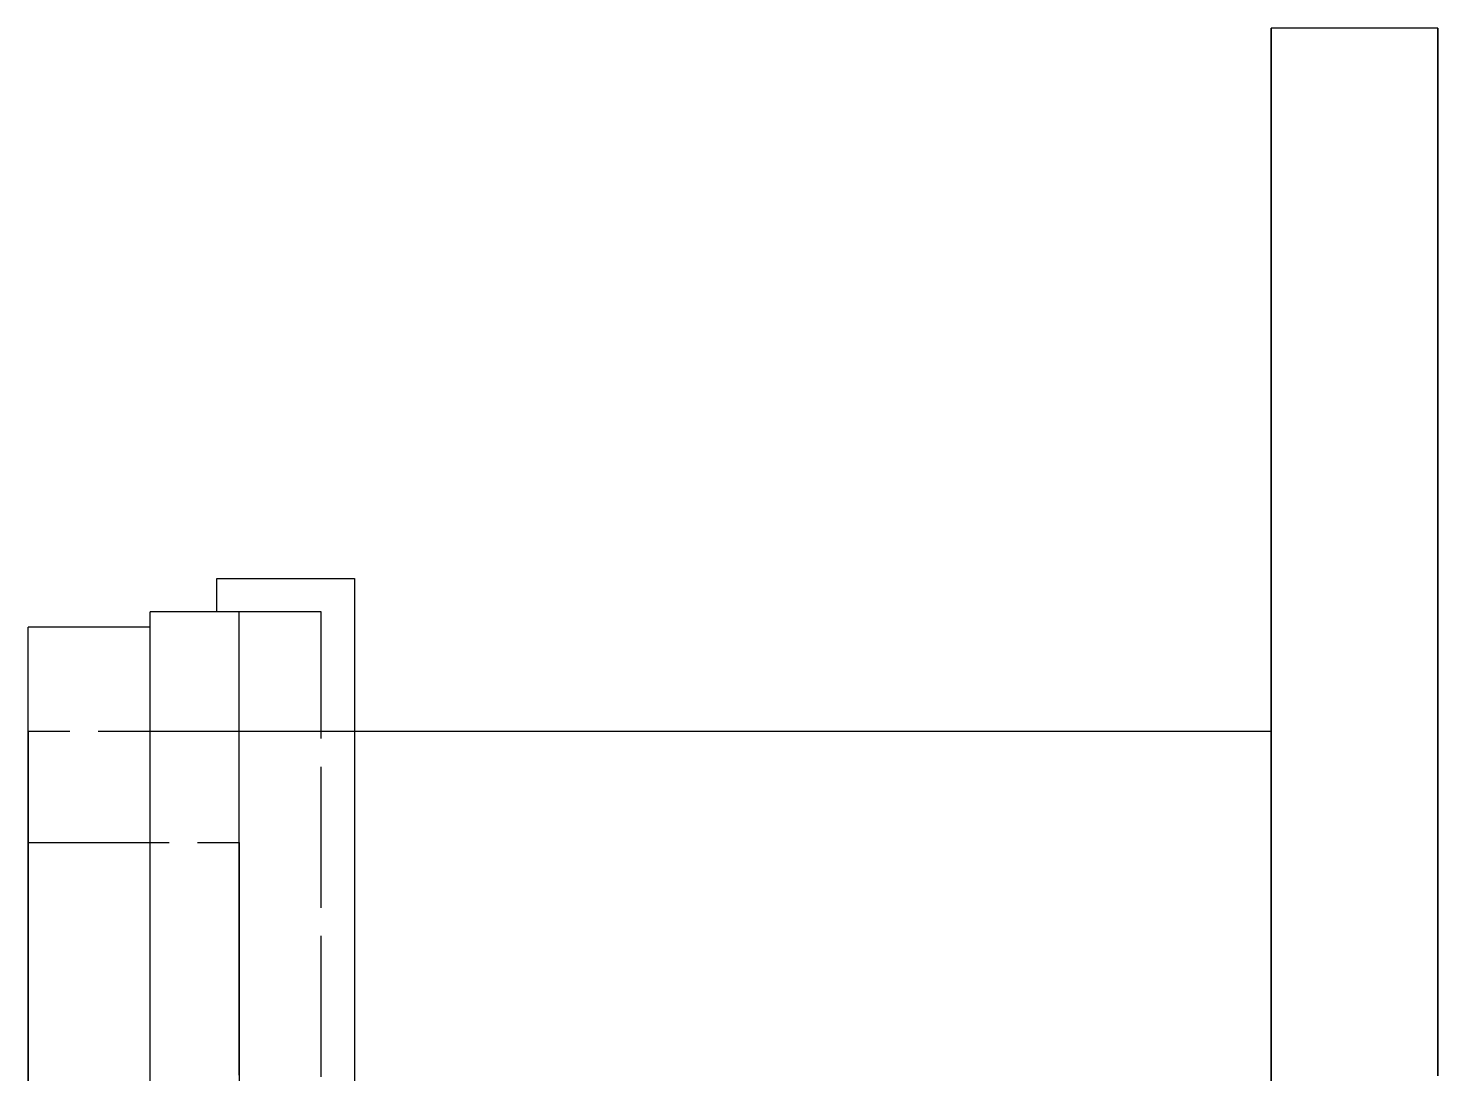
# Model space of a CAD drawing. Header units: millimetres. Extents: x -13 to 272, y -50 to 160.
# Drawn here: x 83.88 to 96.58, y 24.47 to 33.89 of the extents above; entities that cross this region are included whole.
import ezdxf

# ---------------------------------------------------------------- set-up
doc = ezdxf.new("R2010")
doc.units = ezdxf.units.MM
doc.linetypes.add('DASHED', pattern=[1.524, 1.27, -0.254])
doc.layers.add('HIDDEN', color=8, linetype='DASHED')
doc.layers.add('VISIBLE', color=7, linetype='CONTINUOUS')

msp = doc.modelspace()

# ---------------------------------------------------------------- linework, layer by layer
at = {"layer": 'HIDDEN'}
for points in [[(95.075, 33.895), (95.075, 33.33944), (95.075, 32.78389), (95.075, 32.22833), (95.075, 31.67278), (95.075, 31.11722), (95.075, 30.56167), (95.075, 30.00611), (95.075, 29.45056), (95.075, 28.895), (95.075, 28.33944), (95.075, 27.78389), (95.075, 27.22833), (95.075, 26.67278), (95.075, 26.11722), (95.075, 25.56167), (95.075, 25.00611), (95.075, 24.45056)], [(96.575, 33.895), (96.575, 33.33944), (96.575, 32.78389), (96.575, 32.22833), (96.575, 31.67278), (96.575, 31.11722), (96.575, 30.56167), (96.575, 30.00611), (96.575, 29.45056), (96.575, 28.895), (96.575, 28.33944), (96.575, 27.78389), (96.575, 27.22833), (96.575, 26.67278), (96.575, 26.11722), (96.575, 25.56167), (96.575, 25.00611), (96.575, 24.45056)], [(85.575, 28.935), (86.815, 28.935)], [(85.575, 28.635), (85.575, 28.935)], [(86.815, 28.935), (86.815, 21.395)], [(84.975, 24.46987), (84.975, 28.635)], [(85.775, 28.635), (84.975, 28.635)], [(86.515, 28.635), (85.575, 28.635)], [(85.775, 28.635), (85.575, 28.635)], [(85.775, 24.46987), (85.775, 28.635)], [(86.515, 21.395), (86.515, 28.635)], [(86.515, 21.395), (86.515, 28.635)], [(83.875, 24.40702), (83.875, 28.495)], [(84.975, 28.495), (83.875, 28.495)], [(84.975, 24.40702), (84.975, 28.495)], [(84.975, 24.40702), (84.975, 28.495)], [(83.875, 27.555), (83.875, 27.20071), (83.875, 26.84643), (83.875, 26.49214), (83.875, 26.13786), (83.875, 25.78357), (83.875, 25.42929), (83.875, 25.075), (83.875, 24.72071), (83.875, 24.36643)], [(85.775, 27.555), (83.875, 27.555)], [(86.815, 27.555), (86.515, 27.555)], [(95.075, 24.36643), (95.075, 24.54357), (95.075, 24.72071), (95.075, 24.89786), (95.075, 25.075), (95.075, 25.25214), (95.075, 25.42929), (95.075, 25.60643), (95.075, 25.78357), (95.075, 25.96071), (95.075, 26.13786), (95.075, 26.315), (95.075, 26.49214), (95.075, 26.66929), (95.075, 26.84643), (95.075, 27.02357), (95.075, 27.20071), (95.075, 27.37786), (95.075, 27.555)], [(95.075, 27.555), (95.075, 27.20071), (95.075, 26.84643), (95.075, 26.49214), (95.075, 26.13786), (95.075, 25.78357), (95.075, 25.42929), (95.075, 25.075), (95.075, 24.72071), (95.075, 24.36643)], [(83.875, 24.45849), (83.875, 24.61976), (83.875, 24.78103), (83.875, 24.9423), (83.875, 25.10357), (83.875, 25.26484), (83.875, 25.42611), (83.875, 25.58738), (83.875, 25.74865), (83.875, 25.90992), (83.875, 26.07119), (83.875, 26.23246), (83.875, 26.39373), (83.875, 26.555)], [(83.875, 26.555), (83.875, 26.23246), (83.875, 25.90992), (83.875, 25.58738), (83.875, 25.26484), (83.875, 24.9423), (83.875, 24.61976), (83.875, 24.29722)], [(83.875, 26.555), (85.775, 26.555)], [(85.775, 24.45849), (85.775, 24.61976), (85.775, 24.78103), (85.775, 24.9423), (85.775, 25.10357), (85.775, 25.26484), (85.775, 25.42611), (85.775, 25.58738), (85.775, 25.74865), (85.775, 25.90992), (85.775, 26.07119), (85.775, 26.23246), (85.775, 26.39373), (85.775, 26.555)], [(85.775, 26.555), (85.775, 26.23246), (85.775, 25.90992), (85.775, 25.58738), (85.775, 25.26484), (85.775, 24.9423), (85.775, 24.61976), (85.775, 24.29722)]]:
    msp.add_lwpolyline(points, dxfattribs=at)
at = {"layer": 'VISIBLE'}
for points in [[(95.075, 24.45056), (95.075, 24.72833), (95.075, 25.00611), (95.075, 25.28389), (95.075, 25.56167), (95.075, 25.83944), (95.075, 26.11722), (95.075, 26.395), (95.075, 26.67278), (95.075, 26.95056), (95.075, 27.22833), (95.075, 27.50611), (95.075, 27.78389), (95.075, 28.06167), (95.075, 28.33944), (95.075, 28.61722), (95.075, 28.895), (95.075, 29.17278), (95.075, 29.45056), (95.075, 29.72833), (95.075, 30.00611), (95.075, 30.28389), (95.075, 30.56167), (95.075, 30.83944), (95.075, 31.11722), (95.075, 31.395), (95.075, 31.67278), (95.075, 31.95056), (95.075, 32.22833), (95.075, 32.50611), (95.075, 32.78389), (95.075, 33.06167), (95.075, 33.33944), (95.075, 33.61722), (95.075, 33.895)], [(96.575, 33.895), (95.075, 33.895)], [(96.575, 24.45056), (96.575, 24.72833), (96.575, 25.00611), (96.575, 25.28389), (96.575, 25.56167), (96.575, 25.83944), (96.575, 26.11722), (96.575, 26.395), (96.575, 26.67278), (96.575, 26.95056), (96.575, 27.22833), (96.575, 27.50611), (96.575, 27.78389), (96.575, 28.06167), (96.575, 28.33944), (96.575, 28.61722), (96.575, 28.895), (96.575, 29.17278), (96.575, 29.45056), (96.575, 29.72833), (96.575, 30.00611), (96.575, 30.28389), (96.575, 30.56167), (96.575, 30.83944), (96.575, 31.11722), (96.575, 31.395), (96.575, 31.67278), (96.575, 31.95056), (96.575, 32.22833), (96.575, 32.50611), (96.575, 32.78389), (96.575, 33.06167), (96.575, 33.33944), (96.575, 33.61722), (96.575, 33.895)], [(85.575, 28.935), (86.815, 28.935)], [(85.575, 28.635), (85.575, 28.935)], [(86.815, 28.935), (86.815, 21.395)], [(85.775, 28.635), (84.975, 28.635)], [(84.975, 24.46987), (84.975, 28.635)], [(85.775, 24.46987), (85.775, 28.635)], [(86.515, 28.635), (85.775, 28.635)], [(84.975, 28.495), (83.875, 28.495)], [(83.875, 24.40702), (83.875, 28.495)], [(83.875, 24.36643), (83.875, 24.54357), (83.875, 24.72071), (83.875, 24.89786), (83.875, 25.075), (83.875, 25.25214), (83.875, 25.42929), (83.875, 25.60643), (83.875, 25.78357), (83.875, 25.96071), (83.875, 26.13786), (83.875, 26.315), (83.875, 26.49214), (83.875, 26.66929), (83.875, 26.84643), (83.875, 27.02357), (83.875, 27.20071), (83.875, 27.37786), (83.875, 27.555)], [(86.515, 27.555), (85.775, 27.555)], [(95.075, 27.555), (86.815, 27.555)]]:
    msp.add_lwpolyline(points, dxfattribs=at)

doc.saveas('drawing.dxf')
